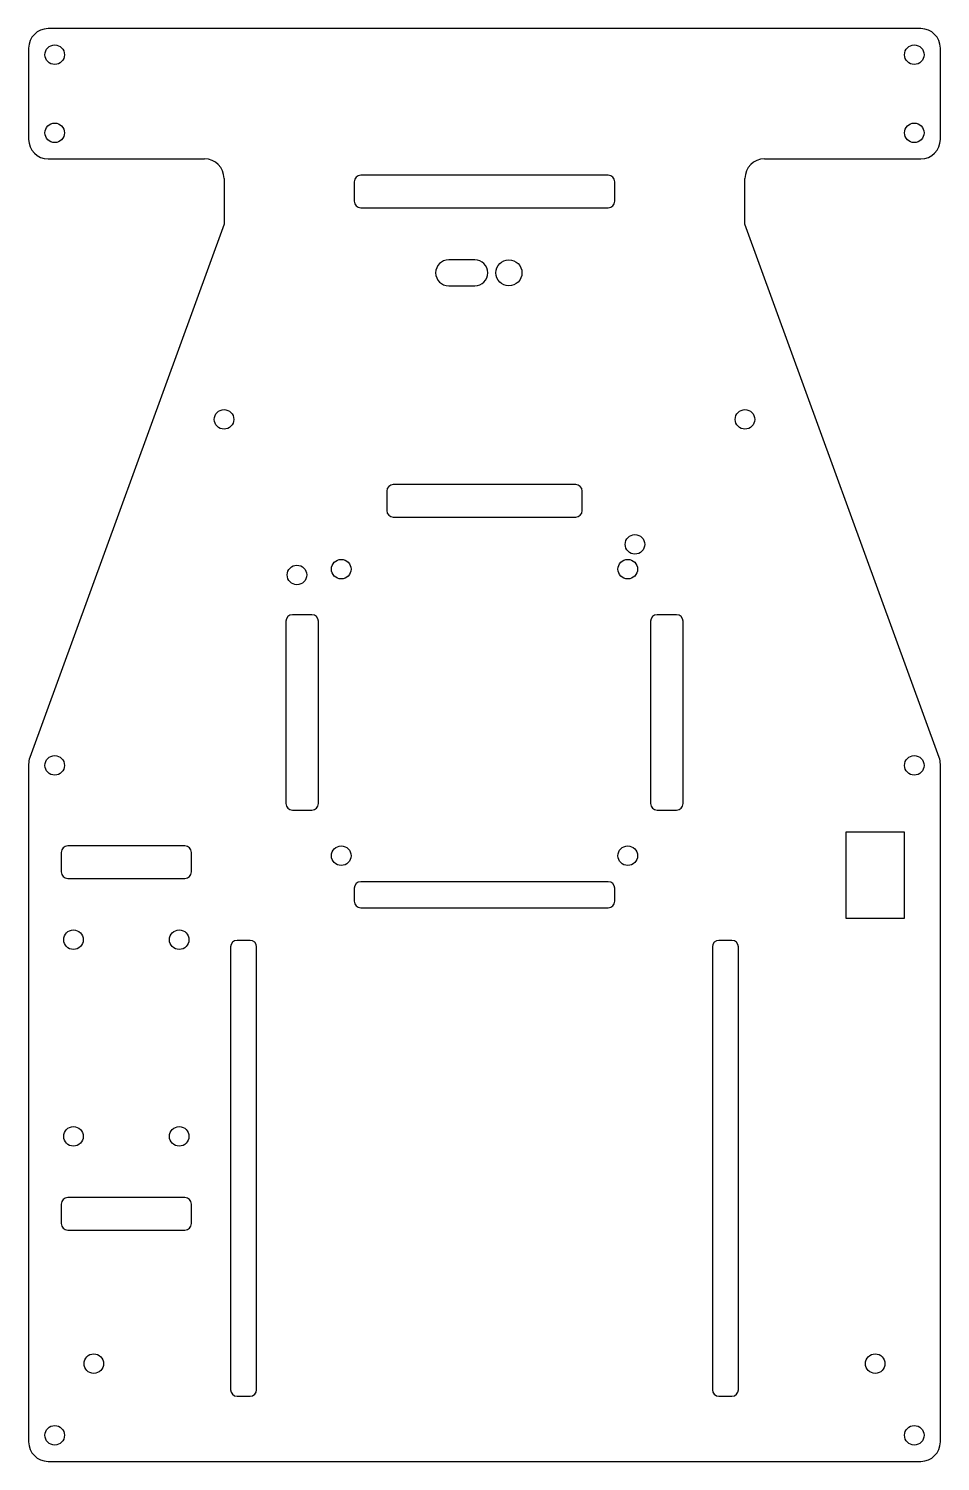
# Model space of a CAD drawing. Header units: millimetres. Extents: x -70 to 70, y -110 to 110.
import ezdxf

# ---------------------------------------------------------------- set-up
doc = ezdxf.new("R2010")
doc.units = ezdxf.units.MM

msp = doc.modelspace()

# ---------------------------------------------------------------- linework, layer by layer
at = {"color": 7, "linetype": 'Continuous', "lineweight": 25}
for p, q in [((67, 110), (-67, 110)), ((-70, 107), (-70, 93)), ((70, 93), (70, 107)), ((-67, 90), (-43, 90)), ((43, 90), (67, 90)), ((-40, 87), (-40, 80)), ((-20, 86.5), (-20, 83.5)), ((19, 87.5), (-19, 87.5)), ((20, 83.5), (20, 86.5)), ((40, 80), (40, 87)), ((-19, 82.5), (19, 82.5)), ((-40, 80), (-69.82, -1.93)), ((69.82, -1.93), (40, 80)), ((-1.5, 74.5), (-5.5, 74.5)), ((-5.5, 70.5), (-1.5, 70.5)), ((14, 40), (-14, 40)), ((-15, 39), (-15, 36)), ((15, 36), (15, 39)), ((-14, 35), (14, 35)), ((-26.5, 20), (-29.5, 20)), ((29.5, 20), (26.5, 20)), ((-30.5, 19), (-30.5, -9)), ((-25.5, -9), (-25.5, 19)), ((25.5, 19), (25.5, -9)), ((30.5, -9), (30.5, 19)), ((-70, -2.95), (-70, -107)), ((70, -107), (70, -2.95)), ((-29.5, -10), (-26.5, -10)), ((26.5, -10), (29.5, -10)), ((64.5, -13.4), (55.5, -13.4)), ((55.5, -13.4), (55.5, -26.6)), ((64.5, -26.6), (64.5, -13.4)), ((-65, -16.5), (-65, -19.5)), ((-46, -15.5), (-64, -15.5)), ((-45, -19.5), (-45, -16.5)), ((-64, -20.5), (-46, -20.5)), ((-20, -22), (-20, -24)), ((19, -21), (-19, -21)), ((20, -24), (20, -22)), ((-19, -25), (19, -25)), ((55.5, -26.6), (64.5, -26.6)), ((-36, -30), (-38, -30)), ((38, -30), (36, -30)), ((-39, -31), (-39, -99)), ((-35, -99), (-35, -31)), ((35, -31), (35, -99)), ((39, -99), (39, -31)), ((-46, -69.5), (-64, -69.5)), ((-65, -70.5), (-65, -73.5)), ((-45, -73.5), (-45, -70.5)), ((-64, -74.5), (-46, -74.5)), ((-38, -100), (-36, -100)), ((36, -100), (38, -100)), ((-67, -110), (67, -110))]:
    msp.add_line(p, q, dxfattribs=at)
for centre, radius in [((-66, 106), 1.5), ((66, 106), 1.5), ((-66, 94), 1.5), ((66, 94), 1.5), ((3.75, 72.5), 2), ((-40, 50), 1.5), ((40, 50), 1.5), ((23.1, 30.81), 1.5), ((-28.8, 26.11), 1.5), ((-22, 27), 1.5), ((22, 27), 1.5), ((-66, -3.13), 1.5), ((66, -3.13), 1.5), ((-22, -17), 1.5), ((22, -17), 1.5), ((-63.12, -29.9), 1.5), ((-46.88, -29.9), 1.5), ((-63.12, -60.1), 1.5), ((-46.88, -60.1), 1.5), ((-60, -95), 1.5), ((60, -95), 1.5), ((-66, -106), 1.5), ((66, -106), 1.5)]:
    msp.add_circle(centre, radius, dxfattribs=at)
for centre, radius, start, end in [((-67, 107), 3, 90, 180), ((67, 107), 3, 0, 90), ((-67, 93), 3, 180, 270), ((67, 93), 3, 270, 0), ((-43, 87), 3, 0, 90), ((43, 87), 3, 90, 180), ((-19, 86.5), 1, 90, 180), ((19, 86.5), 1, 0, 90), ((-19, 83.5), 1, 180, 270), ((19, 83.5), 1, 270, 0), ((-5.5, 72.5), 2, 90, 270), ((-1.5, 72.5), 2, 270, 90), ((-14, 39), 1, 90, 180), ((14, 39), 1, 0, 90), ((-14, 36), 1, 180, 270), ((14, 36), 1, 270, 0), ((-29.5, 19), 1, 90, 180), ((-26.5, 19), 1, 0, 90), ((26.5, 19), 1, 90, 180), ((29.5, 19), 1, 0, 90), ((-67, -2.95), 3, 160, 180), ((67, -2.95), 3, 0, 20), ((-29.5, -9), 1, 180, 270), ((-26.5, -9), 1, 270, 0), ((26.5, -9), 1, 180, 270), ((29.5, -9), 1, 270, 0), ((-64, -16.5), 1, 90, 180), ((-46, -16.5), 1, 0, 90), ((-64, -19.5), 1, 180, 270), ((-46, -19.5), 1, 270, 0), ((-19, -22), 1, 90, 180), ((19, -22), 1, 0, 90), ((-19, -24), 1, 180, 270), ((19, -24), 1, 270, 0), ((-38, -31), 1, 90, 180), ((-36, -31), 1, 0, 90), ((36, -31), 1, 90, 180), ((38, -31), 1, 0, 90), ((-64, -70.5), 1, 90, 180), ((-46, -70.5), 1, 0, 90), ((-64, -73.5), 1, 180, 270), ((-46, -73.5), 1, 270, 0), ((-38, -99), 1, 180, 270), ((-36, -99), 1, 270, 0), ((36, -99), 1, 180, 270), ((38, -99), 1, 270, 0), ((-67, -107), 3, 180, 270), ((67, -107), 3, 270, 0)]:
    msp.add_arc(centre, radius, start, end, dxfattribs=at)

doc.saveas('drawing.dxf')
